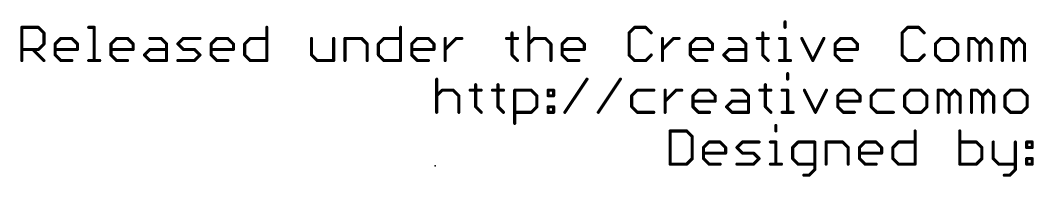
# Model space of a CAD drawing. Extents: x -98 to 13, y 0 to 18.
# Drawn here: x -97.79 to -48.15, y 0.73 to 8.4 of the extents above; entities that cross this region are included whole.
import ezdxf

# ---------------------------------------------------------------- set-up
doc = ezdxf.new("R2010")
doc.units = 0
doc.layers.add('23', color=53, linetype='CONTINUOUS')
doc.layers.add('27', color=253, linetype='CONTINUOUS')

msp = doc.modelspace()

# ---------------------------------------------------------------- linework, layer by layer
at = {"layer": '23'}
msp.add_point((-77.47, 1.27), dxfattribs=at)
at = {"layer": '27', "const_width": 0.1524}
for points in [[(-97.7138, 6.4262), (-97.7138, 8.0532)], [(-97.7138, 8.0532), (-96.9003, 8.0532)], [(-96.9003, 8.0532), (-96.6291, 7.782)], [(-94.4395, 8.0532), (-94.1683, 8.0532)], [(-94.1683, 8.0532), (-94.1683, 6.4262)], [(-85.7148, 8.0532), (-85.7148, 6.4262)], [(-79.1661, 8.0532), (-79.1661, 6.4262)], [(-72.8836, 8.0532), (-72.8836, 6.4262)], [(-67.701, 8.0532), (-67.9721, 7.782)], [(-67.1586, 8.0532), (-67.701, 8.0532)], [(-66.8875, 7.782), (-67.1586, 8.0532)], [(-60.3338, 8.3244), (-60.3338, 8.0532)], [(-54.3309, 8.0532), (-54.602, 7.782)], [(-53.7885, 8.0532), (-54.3309, 8.0532)], [(-53.5174, 7.782), (-53.7885, 8.0532)], [(-96.6291, 7.782), (-96.6291, 7.2397)], [(-96.0766, 7.2397), (-95.8055, 7.5109)], [(-95.8055, 7.5109), (-95.2632, 7.5109)], [(-95.2632, 7.5109), (-94.992, 7.2397)], [(-93.3481, 7.2397), (-93.0769, 7.5109)], [(-93.0769, 7.5109), (-92.5346, 7.5109)], [(-92.5346, 7.5109), (-92.2634, 7.2397)], [(-91.4397, 7.5109), (-90.8974, 7.5109)], [(-90.8974, 7.5109), (-90.6262, 7.2397)], [(-90.0737, 7.2397), (-89.8026, 7.5109)], [(-89.8026, 7.5109), (-88.9891, 7.5109)], [(-88.4366, 7.2397), (-88.1654, 7.5109)], [(-88.1654, 7.5109), (-87.6231, 7.5109)], [(-87.6231, 7.5109), (-87.3519, 7.2397)], [(-86.7994, 7.2397), (-86.5283, 7.5109)], [(-86.5283, 7.5109), (-85.7148, 7.5109)], [(-83.5251, 7.5109), (-83.5251, 6.6974)], [(-82.4405, 6.4262), (-82.4405, 7.5109)], [(-81.888, 6.4262), (-81.888, 7.5109)], [(-81.888, 7.5109), (-81.0745, 7.5109)], [(-81.0745, 7.5109), (-80.8033, 7.2397)], [(-80.2508, 7.2397), (-79.9796, 7.5109)], [(-79.9796, 7.5109), (-79.1661, 7.5109)], [(-78.6136, 7.2397), (-78.3425, 7.5109)], [(-78.3425, 7.5109), (-77.8002, 7.5109)], [(-77.8002, 7.5109), (-77.529, 7.2397)], [(-76.9765, 6.4262), (-76.9765, 7.5109)], [(-76.9765, 6.9685), (-76.4342, 7.5109)], [(-76.4342, 7.5109), (-76.163, 7.5109)], [(-73.975, 7.5109), (-73.4327, 7.5109)], [(-73.7039, 7.782), (-73.7039, 6.6974)], [(-72.8836, 7.2397), (-72.6124, 7.5109)], [(-72.6124, 7.5109), (-72.0701, 7.5109)], [(-72.0701, 7.5109), (-71.7989, 7.2397)], [(-71.2464, 7.2397), (-70.9753, 7.5109)], [(-70.9753, 7.5109), (-70.4329, 7.5109)], [(-70.4329, 7.5109), (-70.1618, 7.2397)], [(-67.9721, 7.782), (-67.9721, 6.6974)], [(-66.335, 6.4262), (-66.335, 7.5109)], [(-66.335, 6.9685), (-65.7926, 7.5109)], [(-65.7926, 7.5109), (-65.5215, 7.5109)], [(-64.9707, 7.2397), (-64.6995, 7.5109)], [(-64.6995, 7.5109), (-64.1572, 7.5109)], [(-64.1572, 7.5109), (-63.886, 7.2397)], [(-63.0624, 7.5109), (-62.52, 7.5109)], [(-62.52, 7.5109), (-62.2489, 7.2397)], [(-61.6964, 7.5109), (-61.154, 7.5109)], [(-61.4252, 7.782), (-61.4252, 6.6974)], [(-60.6049, 7.5109), (-60.3338, 7.5109)], [(-60.3338, 7.5109), (-60.3338, 6.4262)], [(-59.5135, 7.5109), (-58.9712, 6.4262)], [(-58.9712, 6.4262), (-58.4288, 7.5109)], [(-57.8763, 7.2397), (-57.6052, 7.5109)], [(-57.6052, 7.5109), (-57.0628, 7.5109)], [(-57.0628, 7.5109), (-56.7917, 7.2397)], [(-54.602, 7.782), (-54.602, 6.6974)], [(-52.6937, 7.5109), (-52.9649, 7.2397)], [(-52.1514, 7.5109), (-52.6937, 7.5109)], [(-51.8802, 7.2397), (-52.1514, 7.5109)], [(-51.3277, 6.4262), (-51.3277, 7.5109)], [(-51.3277, 7.5109), (-51.0565, 7.5109)], [(-51.0565, 7.5109), (-50.7854, 7.2397)], [(-50.7854, 7.2397), (-50.5142, 7.5109)], [(-50.5142, 7.5109), (-50.243, 7.2397)], [(-49.6906, 6.4262), (-49.6906, 7.5109)], [(-49.6906, 7.5109), (-49.4194, 7.5109)], [(-49.4194, 7.5109), (-49.1482, 7.2397)], [(-49.1482, 7.2397), (-48.8771, 7.5109)], [(-48.8771, 7.5109), (-48.6059, 7.2397)], [(-96.9003, 6.9685), (-97.7138, 6.9685)], [(-97.1715, 6.9685), (-96.6291, 6.4262)], [(-96.6291, 7.2397), (-96.9003, 6.9685)], [(-96.0766, 6.6974), (-96.0766, 7.2397)], [(-94.992, 6.9685), (-96.0766, 6.9685)], [(-94.992, 7.2397), (-94.992, 6.9685)], [(-93.3481, 6.6974), (-93.3481, 7.2397)], [(-92.2634, 6.9685), (-93.3481, 6.9685)], [(-92.2634, 7.2397), (-92.2634, 6.9685)], [(-91.7109, 6.6974), (-91.4397, 6.9685)], [(-91.4397, 6.9685), (-90.6262, 6.9685)], [(-90.6262, 7.2397), (-90.6262, 6.4262)], [(-89.8026, 6.9685), (-90.0737, 7.2397)], [(-89.2602, 6.9685), (-89.8026, 6.9685)], [(-88.9891, 6.6974), (-89.2602, 6.9685)], [(-88.4366, 6.6974), (-88.4366, 7.2397)], [(-87.3519, 6.9685), (-88.4366, 6.9685)], [(-87.3519, 7.2397), (-87.3519, 6.9685)], [(-86.7994, 6.6974), (-86.7994, 7.2397)], [(-80.8033, 7.2397), (-80.8033, 6.4262)], [(-80.2508, 6.6974), (-80.2508, 7.2397)], [(-78.6136, 6.6974), (-78.6136, 7.2397)], [(-77.529, 6.9685), (-78.6136, 6.9685)], [(-77.529, 7.2397), (-77.529, 6.9685)], [(-71.7989, 7.2397), (-71.7989, 6.4262)], [(-71.2464, 6.6974), (-71.2464, 7.2397)], [(-70.1618, 6.9685), (-71.2464, 6.9685)], [(-70.1618, 7.2397), (-70.1618, 6.9685)], [(-64.9707, 6.6974), (-64.9707, 7.2397)], [(-63.886, 6.9685), (-64.9707, 6.9685)], [(-63.886, 7.2397), (-63.886, 6.9685)], [(-63.3335, 6.6974), (-63.0624, 6.9685)], [(-63.0624, 6.9685), (-62.2489, 6.9685)], [(-62.2489, 7.2397), (-62.2489, 6.4262)], [(-57.8763, 6.6974), (-57.8763, 7.2397)], [(-56.7917, 6.9685), (-57.8763, 6.9685)], [(-56.7917, 7.2397), (-56.7917, 6.9685)], [(-52.9649, 7.2397), (-52.9649, 6.6974)], [(-51.8802, 6.6974), (-51.8802, 7.2397)], [(-50.7854, 7.2397), (-50.7854, 6.4262)], [(-50.243, 7.2397), (-50.243, 6.4262)], [(-49.1482, 7.2397), (-49.1482, 6.4262)], [(-48.6059, 7.2397), (-48.6059, 6.4262)], [(-95.8055, 6.4262), (-96.0766, 6.6974)], [(-95.2632, 6.4262), (-95.8055, 6.4262)], [(-94.4395, 6.4262), (-93.8972, 6.4262)], [(-93.0769, 6.4262), (-93.3481, 6.6974)], [(-92.5346, 6.4262), (-93.0769, 6.4262)], [(-91.4397, 6.4262), (-91.7109, 6.6974)], [(-90.6262, 6.4262), (-91.4397, 6.4262)], [(-90.0737, 6.4262), (-89.2602, 6.4262)], [(-89.2602, 6.4262), (-88.9891, 6.6974)], [(-88.1654, 6.4262), (-88.4366, 6.6974)], [(-87.6231, 6.4262), (-88.1654, 6.4262)], [(-86.5283, 6.4262), (-86.7994, 6.6974)], [(-85.7148, 6.4262), (-86.5283, 6.4262)], [(-83.5251, 6.6974), (-83.254, 6.4262)], [(-83.254, 6.4262), (-82.4405, 6.4262)], [(-79.9796, 6.4262), (-80.2508, 6.6974)], [(-79.1661, 6.4262), (-79.9796, 6.4262)], [(-78.3425, 6.4262), (-78.6136, 6.6974)], [(-77.8002, 6.4262), (-78.3425, 6.4262)], [(-73.7039, 6.6974), (-73.4327, 6.4262)], [(-70.9753, 6.4262), (-71.2464, 6.6974)], [(-70.4329, 6.4262), (-70.9753, 6.4262)], [(-67.9721, 6.6974), (-67.701, 6.4262)], [(-67.701, 6.4262), (-67.1586, 6.4262)], [(-67.1586, 6.4262), (-66.8875, 6.6974)], [(-64.6995, 6.4262), (-64.9707, 6.6974)], [(-64.1572, 6.4262), (-64.6995, 6.4262)], [(-63.0624, 6.4262), (-63.3335, 6.6974)], [(-62.2489, 6.4262), (-63.0624, 6.4262)], [(-61.4252, 6.6974), (-61.154, 6.4262)], [(-60.6049, 6.4262), (-60.0626, 6.4262)], [(-57.6052, 6.4262), (-57.8763, 6.6974)], [(-57.0628, 6.4262), (-57.6052, 6.4262)], [(-54.602, 6.6974), (-54.3309, 6.4262)], [(-54.3309, 6.4262), (-53.7885, 6.4262)], [(-53.7885, 6.4262), (-53.5174, 6.6974)], [(-52.9649, 6.6974), (-52.6937, 6.4262)], [(-52.6937, 6.4262), (-52.1514, 6.4262)], [(-52.1514, 6.4262), (-51.8802, 6.6974)], [(-77.3938, 5.5132), (-77.3938, 3.8862)], [(-71.118, 3.8862), (-70.0334, 5.5132)], [(-69.4809, 3.8862), (-68.3962, 5.5132)], [(-60.2054, 5.7844), (-60.2054, 5.5132)], [(-77.3938, 4.6997), (-77.1226, 4.9709)], [(-77.1226, 4.9709), (-76.5803, 4.9709)], [(-76.5803, 4.9709), (-76.3091, 4.6997)], [(-75.7566, 4.9709), (-75.2143, 4.9709)], [(-75.4855, 5.242), (-75.4855, 4.1574)], [(-74.6652, 4.9709), (-74.1229, 4.9709)], [(-74.394, 5.242), (-74.394, 4.1574)], [(-73.5738, 3.3439), (-73.5738, 4.9709)], [(-73.5738, 4.9709), (-72.7603, 4.9709)], [(-72.7603, 4.9709), (-72.4891, 4.6997)], [(-71.9366, 4.9709), (-71.6655, 4.9709)], [(-71.9366, 4.6997), (-71.9366, 4.9709)], [(-71.6655, 4.9709), (-71.6655, 4.6997)], [(-67.5726, 4.9709), (-67.8437, 4.6997)], [(-66.7591, 4.9709), (-67.5726, 4.9709)], [(-66.2066, 3.8862), (-66.2066, 4.9709)], [(-66.2066, 4.4285), (-65.6642, 4.9709)], [(-65.6642, 4.9709), (-65.3931, 4.9709)], [(-64.8423, 4.6997), (-64.5711, 4.9709)], [(-64.5711, 4.9709), (-64.0288, 4.9709)], [(-64.0288, 4.9709), (-63.7576, 4.6997)], [(-62.934, 4.9709), (-62.3916, 4.9709)], [(-62.3916, 4.9709), (-62.1205, 4.6997)], [(-61.568, 4.9709), (-61.0256, 4.9709)], [(-61.2968, 5.242), (-61.2968, 4.1574)], [(-60.4765, 4.9709), (-60.2054, 4.9709)], [(-60.2054, 4.9709), (-60.2054, 3.8862)], [(-59.3851, 4.9709), (-58.8428, 3.8862)], [(-58.8428, 3.8862), (-58.3004, 4.9709)], [(-57.7479, 4.6997), (-57.4768, 4.9709)], [(-57.4768, 4.9709), (-56.9344, 4.9709)], [(-56.9344, 4.9709), (-56.6633, 4.6997)], [(-55.8396, 4.9709), (-56.1108, 4.6997)], [(-55.0261, 4.9709), (-55.8396, 4.9709)], [(-54.2025, 4.9709), (-54.4736, 4.6997)], [(-53.6601, 4.9709), (-54.2025, 4.9709)], [(-53.389, 4.6997), (-53.6601, 4.9709)], [(-52.8365, 3.8862), (-52.8365, 4.9709)], [(-52.8365, 4.9709), (-52.5653, 4.9709)], [(-52.5653, 4.9709), (-52.2941, 4.6997)], [(-52.2941, 4.6997), (-52.023, 4.9709)], [(-52.023, 4.9709), (-51.7518, 4.6997)], [(-51.1993, 3.8862), (-51.1993, 4.9709)], [(-51.1993, 4.9709), (-50.9281, 4.9709)], [(-50.9281, 4.9709), (-50.657, 4.6997)], [(-50.657, 4.6997), (-50.3858, 4.9709)], [(-50.3858, 4.9709), (-50.1146, 4.6997)], [(-49.291, 4.9709), (-49.5621, 4.6997)], [(-48.7487, 4.9709), (-49.291, 4.9709)], [(-48.4775, 4.6997), (-48.7487, 4.9709)], [(-76.3091, 4.6997), (-76.3091, 3.8862)], [(-72.4891, 4.6997), (-72.4891, 4.1574)], [(-71.6655, 4.6997), (-71.9366, 4.6997)], [(-67.8437, 4.6997), (-67.8437, 4.1574)], [(-64.8423, 4.1574), (-64.8423, 4.6997)], [(-63.7576, 4.4285), (-64.8423, 4.4285)], [(-63.7576, 4.6997), (-63.7576, 4.4285)], [(-63.2051, 4.1574), (-62.934, 4.4285)], [(-62.934, 4.4285), (-62.1205, 4.4285)], [(-62.1205, 4.6997), (-62.1205, 3.8862)], [(-57.7479, 4.1574), (-57.7479, 4.6997)], [(-56.6633, 4.4285), (-57.7479, 4.4285)], [(-56.6633, 4.6997), (-56.6633, 4.4285)], [(-56.1108, 4.6997), (-56.1108, 4.1574)], [(-54.4736, 4.6997), (-54.4736, 4.1574)], [(-53.389, 4.1574), (-53.389, 4.6997)], [(-52.2941, 4.6997), (-52.2941, 3.8862)], [(-51.7518, 4.6997), (-51.7518, 3.8862)], [(-50.657, 4.6997), (-50.657, 3.8862)], [(-50.1146, 4.6997), (-50.1146, 3.8862)], [(-49.5621, 4.6997), (-49.5621, 4.1574)], [(-48.4775, 4.1574), (-48.4775, 4.6997)], [(-75.4855, 4.1574), (-75.2143, 3.8862)], [(-74.394, 4.1574), (-74.1229, 3.8862)], [(-72.4891, 4.1574), (-72.7603, 3.8862)], [(-71.9366, 4.1574), (-71.6655, 4.1574)], [(-71.9366, 3.8862), (-71.9366, 4.1574)], [(-71.6655, 4.1574), (-71.6655, 3.8862)], [(-67.8437, 4.1574), (-67.5726, 3.8862)], [(-64.5711, 3.8862), (-64.8423, 4.1574)], [(-62.934, 3.8862), (-63.2051, 4.1574)], [(-61.2968, 4.1574), (-61.0256, 3.8862)], [(-57.4768, 3.8862), (-57.7479, 4.1574)], [(-56.1108, 4.1574), (-55.8396, 3.8862)], [(-54.4736, 4.1574), (-54.2025, 3.8862)], [(-53.6601, 3.8862), (-53.389, 4.1574)], [(-49.5621, 4.1574), (-49.291, 3.8862)], [(-48.7487, 3.8862), (-48.4775, 4.1574)], [(-72.7603, 3.8862), (-73.5738, 3.8862)], [(-71.6655, 3.8862), (-71.9366, 3.8862)], [(-67.5726, 3.8862), (-66.7591, 3.8862)], [(-64.0288, 3.8862), (-64.5711, 3.8862)], [(-62.1205, 3.8862), (-62.934, 3.8862)], [(-60.4765, 3.8862), (-59.9342, 3.8862)], [(-56.9344, 3.8862), (-57.4768, 3.8862)], [(-55.8396, 3.8862), (-55.0261, 3.8862)], [(-54.2025, 3.8862), (-53.6601, 3.8862)], [(-49.291, 3.8862), (-48.7487, 3.8862)], [(-65.9638, 2.9732), (-65.9638, 1.3462)], [(-65.1503, 2.9732), (-65.9638, 2.9732)], [(-64.8791, 2.702), (-65.1503, 2.9732)], [(-60.7812, 3.2444), (-60.7812, 2.9732)], [(-53.9648, 2.9732), (-53.9648, 1.3462)], [(-51.7751, 2.9732), (-51.7751, 1.3462)], [(-64.8791, 1.6174), (-64.8791, 2.702)], [(-64.3266, 2.1597), (-64.0555, 2.4309)], [(-64.0555, 2.4309), (-63.5132, 2.4309)], [(-63.5132, 2.4309), (-63.242, 2.1597)], [(-62.6895, 2.1597), (-62.4183, 2.4309)], [(-62.4183, 2.4309), (-61.6048, 2.4309)], [(-61.0523, 2.4309), (-60.7812, 2.4309)], [(-60.7812, 2.4309), (-60.7812, 1.3462)], [(-59.6897, 2.4309), (-59.9609, 2.1597)], [(-58.8762, 2.4309), (-59.6897, 2.4309)], [(-58.8762, 1.075), (-58.8762, 2.4309)], [(-58.3237, 1.3462), (-58.3237, 2.4309)], [(-58.3237, 2.4309), (-57.5102, 2.4309)], [(-57.5102, 2.4309), (-57.2391, 2.1597)], [(-56.6866, 2.1597), (-56.4154, 2.4309)], [(-56.4154, 2.4309), (-55.8731, 2.4309)], [(-55.8731, 2.4309), (-55.6019, 2.1597)], [(-55.0494, 2.1597), (-54.7783, 2.4309)], [(-54.7783, 2.4309), (-53.9648, 2.4309)], [(-50.9616, 2.4309), (-51.7751, 2.4309)], [(-50.6905, 2.1597), (-50.9616, 2.4309)], [(-50.138, 2.4309), (-50.138, 1.6174)], [(-49.0533, 2.4309), (-49.0533, 1.075)], [(-48.5008, 2.4309), (-48.2296, 2.4309)], [(-48.5008, 2.1597), (-48.5008, 2.4309)], [(-48.2296, 2.4309), (-48.2296, 2.1597)], [(-64.3266, 1.6174), (-64.3266, 2.1597)], [(-63.242, 2.1597), (-63.242, 1.8885)], [(-62.4183, 1.8885), (-62.6895, 2.1597)], [(-59.9609, 2.1597), (-59.9609, 1.6174)], [(-57.2391, 2.1597), (-57.2391, 1.3462)], [(-56.6866, 1.6174), (-56.6866, 2.1597)], [(-55.6019, 2.1597), (-55.6019, 1.8885)], [(-55.0494, 1.6174), (-55.0494, 2.1597)], [(-50.6905, 1.6174), (-50.6905, 2.1597)], [(-48.2296, 2.1597), (-48.5008, 2.1597)], [(-65.1503, 1.3462), (-64.8791, 1.6174)], [(-63.242, 1.8885), (-64.3266, 1.8885)], [(-64.0555, 1.3462), (-64.3266, 1.6174)], [(-61.876, 1.8885), (-62.4183, 1.8885)], [(-61.6048, 1.6174), (-61.876, 1.8885)], [(-61.876, 1.3462), (-61.6048, 1.6174)], [(-59.9609, 1.6174), (-59.6897, 1.3462)], [(-55.6019, 1.8885), (-56.6866, 1.8885)], [(-56.4154, 1.3462), (-56.6866, 1.6174)], [(-54.7783, 1.3462), (-55.0494, 1.6174)], [(-50.9616, 1.3462), (-50.6905, 1.6174)], [(-50.138, 1.6174), (-49.8668, 1.3462)], [(-48.5008, 1.6174), (-48.2296, 1.6174)], [(-48.5008, 1.3462), (-48.5008, 1.6174)], [(-48.2296, 1.6174), (-48.2296, 1.3462)], [(-65.9638, 1.3462), (-65.1503, 1.3462)], [(-63.5132, 1.3462), (-64.0555, 1.3462)], [(-62.6895, 1.3462), (-61.876, 1.3462)], [(-61.0523, 1.3462), (-60.51, 1.3462)], [(-59.6897, 1.3462), (-58.8762, 1.3462)], [(-59.1474, 0.8039), (-58.8762, 1.075)], [(-55.8731, 1.3462), (-56.4154, 1.3462)], [(-53.9648, 1.3462), (-54.7783, 1.3462)], [(-51.7751, 1.3462), (-50.9616, 1.3462)], [(-49.8668, 1.3462), (-49.0533, 1.3462)], [(-49.0533, 1.075), (-49.3245, 0.8039)], [(-48.2296, 1.3462), (-48.5008, 1.3462)], [(-59.4186, 0.8039), (-59.1474, 0.8039)], [(-49.3245, 0.8039), (-49.5956, 0.8039)]]:
    msp.add_lwpolyline(points, dxfattribs=at)
at = {"layer": '27', "const_width": 0.0762}
for points in [[(-97.6757, 8.0532, 1), (-97.7519, 8.0532)], [(-97.7138, 8.0913, 1), (-97.7138, 8.0151)], [(-96.8734, 8.0801, 1), (-96.9272, 8.0262)], [(-96.9003, 8.0151, 1), (-96.9003, 8.0913)], [(-94.4395, 8.0913, 1), (-94.4395, 8.0151)], [(-94.1302, 8.0532, 1), (-94.2064, 8.0532)], [(-94.1683, 8.0151, 1), (-94.1683, 8.0913)], [(-85.6767, 8.0532, 1), (-85.7529, 8.0532)], [(-79.128, 8.0532, 1), (-79.2042, 8.0532)], [(-72.8455, 8.0532, 1), (-72.9217, 8.0532)], [(-67.701, 8.0913, 1), (-67.701, 8.0151)], [(-67.674, 8.0262, 1), (-67.7279, 8.0801)], [(-67.1317, 8.0801, 1), (-67.1856, 8.0262)], [(-67.1586, 8.0151, 1), (-67.1586, 8.0913)], [(-60.2957, 8.3244, 1), (-60.3719, 8.3244)], [(-60.3719, 8.0532, 1), (-60.2957, 8.0532)], [(-54.3309, 8.0913, 1), (-54.3309, 8.0151)], [(-54.3039, 8.0262, 1), (-54.3578, 8.0801)], [(-53.7616, 8.0801, 1), (-53.8155, 8.0262)], [(-53.7885, 8.0151, 1), (-53.7885, 8.0913)], [(-96.591, 7.782, 1), (-96.6672, 7.782)], [(-96.6561, 7.7551, 1), (-96.6022, 7.809)], [(-95.8055, 7.549, 1), (-95.8055, 7.4728)], [(-95.7785, 7.4839, 1), (-95.8324, 7.5378)], [(-95.2362, 7.5378, 1), (-95.2901, 7.4839)], [(-95.2632, 7.4728, 1), (-95.2632, 7.549)], [(-93.0769, 7.549, 1), (-93.0769, 7.4728)], [(-93.0499, 7.4839, 1), (-93.1038, 7.5378)], [(-92.5076, 7.5378, 1), (-92.5615, 7.4839)], [(-92.5346, 7.4728, 1), (-92.5346, 7.549)], [(-91.4397, 7.549, 1), (-91.4397, 7.4728)], [(-90.8705, 7.5378, 1), (-90.9243, 7.4839)], [(-90.8974, 7.4728, 1), (-90.8974, 7.549)], [(-89.8026, 7.549, 1), (-89.8026, 7.4728)], [(-89.7756, 7.4839, 1), (-89.8295, 7.5378)], [(-88.9891, 7.4728, 1), (-88.9891, 7.549)], [(-88.1654, 7.549, 1), (-88.1654, 7.4728)], [(-88.1385, 7.4839, 1), (-88.1924, 7.5378)], [(-87.5961, 7.5378, 1), (-87.65, 7.4839)], [(-87.6231, 7.4728, 1), (-87.6231, 7.549)], [(-86.5283, 7.549, 1), (-86.5283, 7.4728)], [(-86.5013, 7.4839, 1), (-86.5552, 7.5378)], [(-85.7148, 7.4728, 1), (-85.7148, 7.549)], [(-83.487, 7.5109, 1), (-83.5632, 7.5109)], [(-82.4024, 7.5109, 1), (-82.4786, 7.5109)], [(-81.8499, 7.5109, 1), (-81.9261, 7.5109)], [(-81.888, 7.549, 1), (-81.888, 7.4728)], [(-81.0475, 7.5378, 1), (-81.1014, 7.4839)], [(-81.0745, 7.4728, 1), (-81.0745, 7.549)], [(-79.9796, 7.549, 1), (-79.9796, 7.4728)], [(-79.9527, 7.4839, 1), (-80.0066, 7.5378)], [(-79.1661, 7.4728, 1), (-79.1661, 7.549)], [(-78.3425, 7.549, 1), (-78.3425, 7.4728)], [(-78.3155, 7.4839, 1), (-78.3694, 7.5378)], [(-77.7732, 7.5378, 1), (-77.8271, 7.4839)], [(-77.8002, 7.4728, 1), (-77.8002, 7.549)], [(-76.9384, 7.5109, 1), (-77.0146, 7.5109)], [(-76.4342, 7.549, 1), (-76.4342, 7.4728)], [(-76.4072, 7.4839, 1), (-76.4611, 7.5378)], [(-76.163, 7.4728, 1), (-76.163, 7.549)], [(-73.975, 7.549, 1), (-73.975, 7.4728)], [(-73.6658, 7.782, 1), (-73.742, 7.782)], [(-73.4327, 7.4728, 1), (-73.4327, 7.549)], [(-72.6124, 7.549, 1), (-72.6124, 7.4728)], [(-72.5855, 7.4839, 1), (-72.6394, 7.5378)], [(-72.0432, 7.5378, 1), (-72.097, 7.4839)], [(-72.0701, 7.4728, 1), (-72.0701, 7.549)], [(-70.9753, 7.549, 1), (-70.9753, 7.4728)], [(-70.9483, 7.4839, 1), (-71.0022, 7.5378)], [(-70.406, 7.5378, 1), (-70.4599, 7.4839)], [(-70.4329, 7.4728, 1), (-70.4329, 7.549)], [(-67.9991, 7.809, 1), (-67.9452, 7.7551)], [(-67.934, 7.782, 1), (-68.0102, 7.782)], [(-66.9144, 7.7551, 1), (-66.8605, 7.809)], [(-66.2969, 7.5109, 1), (-66.3731, 7.5109)], [(-65.7926, 7.549, 1), (-65.7926, 7.4728)], [(-65.7657, 7.4839, 1), (-65.8196, 7.5378)], [(-65.5215, 7.4728, 1), (-65.5215, 7.549)], [(-64.6995, 7.549, 1), (-64.6995, 7.4728)], [(-64.6726, 7.4839, 1), (-64.7265, 7.5378)], [(-64.1302, 7.5378, 1), (-64.1841, 7.4839)], [(-64.1572, 7.4728, 1), (-64.1572, 7.549)], [(-63.0624, 7.549, 1), (-63.0624, 7.4728)], [(-62.4931, 7.5378, 1), (-62.547, 7.4839)], [(-62.52, 7.4728, 1), (-62.52, 7.549)], [(-61.6964, 7.549, 1), (-61.6964, 7.4728)], [(-61.3871, 7.782, 1), (-61.4633, 7.782)], [(-61.154, 7.4728, 1), (-61.154, 7.549)], [(-60.6049, 7.549, 1), (-60.6049, 7.4728)], [(-60.2957, 7.5109, 1), (-60.3719, 7.5109)], [(-60.3338, 7.4728, 1), (-60.3338, 7.549)], [(-59.4794, 7.5279, 1), (-59.5476, 7.4938)], [(-58.3948, 7.4938, 1), (-58.4629, 7.5279)], [(-57.6052, 7.549, 1), (-57.6052, 7.4728)], [(-57.5782, 7.4839, 1), (-57.6321, 7.5378)], [(-57.0359, 7.5378, 1), (-57.0898, 7.4839)], [(-57.0628, 7.4728, 1), (-57.0628, 7.549)], [(-54.629, 7.809, 1), (-54.5751, 7.7551)], [(-54.5639, 7.782, 1), (-54.6401, 7.782)], [(-53.5443, 7.7551, 1), (-53.4904, 7.809)], [(-52.6937, 7.549, 1), (-52.6937, 7.4728)], [(-52.6668, 7.4839, 1), (-52.7206, 7.5378)], [(-52.1244, 7.5378, 1), (-52.1783, 7.4839)], [(-52.1514, 7.4728, 1), (-52.1514, 7.549)], [(-51.2896, 7.5109, 1), (-51.3658, 7.5109)], [(-51.3277, 7.549, 1), (-51.3277, 7.4728)], [(-51.0296, 7.5378, 1), (-51.0835, 7.4839)], [(-51.0565, 7.4728, 1), (-51.0565, 7.549)], [(-50.4873, 7.5378, 1), (-50.5412, 7.4839)], [(-50.4873, 7.4839, 1), (-50.5412, 7.5378)], [(-49.6525, 7.5109, 1), (-49.7287, 7.5109)], [(-49.6906, 7.549, 1), (-49.6906, 7.4728)], [(-49.3924, 7.5378, 1), (-49.4463, 7.4839)], [(-49.4194, 7.4728, 1), (-49.4194, 7.549)], [(-48.8501, 7.5378, 1), (-48.904, 7.4839)], [(-48.8501, 7.4839, 1), (-48.904, 7.5378)], [(-97.7138, 7.0066, 1), (-97.7138, 6.9304)], [(-97.1445, 6.9955, 1), (-97.1984, 6.9416)], [(-96.9272, 6.9955, 1), (-96.8734, 6.9416)], [(-96.9003, 6.9304, 1), (-96.9003, 7.0066)], [(-96.6672, 7.2397, 1), (-96.591, 7.2397)], [(-96.6022, 7.2128, 1), (-96.6561, 7.2666)], [(-96.0385, 7.2397, 1), (-96.1147, 7.2397)], [(-96.1036, 7.2666, 1), (-96.0497, 7.2128)], [(-96.0766, 7.0066, 1), (-96.0766, 6.9304)], [(-94.9539, 7.2397, 1), (-95.0301, 7.2397)], [(-95.0301, 6.9685, 1), (-94.9539, 6.9685)], [(-95.0189, 7.2128, 1), (-94.965, 7.2666)], [(-94.992, 6.9304, 1), (-94.992, 7.0066)], [(-93.31, 7.2397, 1), (-93.3862, 7.2397)], [(-93.3481, 7.0066, 1), (-93.3481, 6.9304)], [(-93.375, 7.2666, 1), (-93.3211, 7.2128)], [(-92.2253, 7.2397, 1), (-92.3015, 7.2397)], [(-92.3015, 6.9685, 1), (-92.2253, 6.9685)], [(-92.2903, 7.2128, 1), (-92.2364, 7.2666)], [(-92.2634, 6.9304, 1), (-92.2634, 7.0066)], [(-91.4397, 7.0066, 1), (-91.4397, 6.9304)], [(-91.4128, 6.9416, 1), (-91.4667, 6.9955)], [(-90.5881, 7.2397, 1), (-90.6643, 7.2397)], [(-90.6532, 7.2128, 1), (-90.5993, 7.2666)], [(-90.6262, 6.9304, 1), (-90.6262, 7.0066)], [(-90.0468, 7.2666, 1), (-90.1007, 7.2128)], [(-90.1007, 7.2666, 1), (-90.0468, 7.2128)], [(-89.8026, 7.0066, 1), (-89.8026, 6.9304)], [(-89.8295, 6.9416, 1), (-89.7756, 6.9955)], [(-89.2333, 6.9955, 1), (-89.2872, 6.9416)], [(-89.2602, 6.9304, 1), (-89.2602, 7.0066)], [(-88.3985, 7.2397, 1), (-88.4747, 7.2397)], [(-88.4366, 7.0066, 1), (-88.4366, 6.9304)], [(-88.4635, 7.2666, 1), (-88.4096, 7.2128)], [(-87.3138, 7.2397, 1), (-87.39, 7.2397)], [(-87.39, 6.9685, 1), (-87.3138, 6.9685)], [(-87.3789, 7.2128, 1), (-87.325, 7.2666)], [(-87.3519, 6.9304, 1), (-87.3519, 7.0066)], [(-86.7613, 7.2397, 1), (-86.8375, 7.2397)], [(-86.8264, 7.2666, 1), (-86.7725, 7.2128)], [(-80.7652, 7.2397, 1), (-80.8414, 7.2397)], [(-80.8302, 7.2128, 1), (-80.7764, 7.2666)], [(-80.2127, 7.2397, 1), (-80.2889, 7.2397)], [(-80.2777, 7.2666, 1), (-80.2239, 7.2128)], [(-78.5755, 7.2397, 1), (-78.6517, 7.2397)], [(-78.6406, 7.2666, 1), (-78.5867, 7.2128)], [(-78.6136, 7.0066, 1), (-78.6136, 6.9304)], [(-77.4909, 7.2397, 1), (-77.5671, 7.2397)], [(-77.5671, 6.9685, 1), (-77.4909, 6.9685)], [(-77.5559, 7.2128, 1), (-77.502, 7.2666)], [(-77.529, 6.9304, 1), (-77.529, 7.0066)], [(-77.0034, 6.9955, 1), (-76.9495, 6.9416)], [(-72.9105, 7.2666, 1), (-72.8567, 7.2128)], [(-71.7608, 7.2397, 1), (-71.837, 7.2397)], [(-71.8259, 7.2128, 1), (-71.772, 7.2666)], [(-71.2083, 7.2397, 1), (-71.2845, 7.2397)], [(-71.2734, 7.2666, 1), (-71.2195, 7.2128)], [(-71.2464, 7.0066, 1), (-71.2464, 6.9304)], [(-70.1237, 7.2397, 1), (-70.1999, 7.2397)], [(-70.1999, 6.9685, 1), (-70.1237, 6.9685)], [(-70.1887, 7.2128, 1), (-70.1348, 7.2666)], [(-70.1618, 6.9304, 1), (-70.1618, 7.0066)], [(-66.3619, 6.9955, 1), (-66.308, 6.9416)], [(-64.9326, 7.2397, 1), (-65.0088, 7.2397)], [(-64.9707, 7.0066, 1), (-64.9707, 6.9304)], [(-64.9976, 7.2666, 1), (-64.9437, 7.2128)], [(-63.8479, 7.2397, 1), (-63.9241, 7.2397)], [(-63.9241, 6.9685, 1), (-63.8479, 6.9685)], [(-63.913, 7.2128, 1), (-63.8591, 7.2666)], [(-63.886, 6.9304, 1), (-63.886, 7.0066)], [(-63.0624, 7.0066, 1), (-63.0624, 6.9304)], [(-63.0354, 6.9416, 1), (-63.0893, 6.9955)], [(-62.2108, 7.2397, 1), (-62.287, 7.2397)], [(-62.2758, 7.2128, 1), (-62.2219, 7.2666)], [(-62.2489, 6.9304, 1), (-62.2489, 7.0066)], [(-57.8382, 7.2397, 1), (-57.9144, 7.2397)], [(-57.9033, 7.2666, 1), (-57.8494, 7.2128)], [(-57.8763, 7.0066, 1), (-57.8763, 6.9304)], [(-56.7536, 7.2397, 1), (-56.8298, 7.2397)], [(-56.8298, 6.9685, 1), (-56.7536, 6.9685)], [(-56.8186, 7.2128, 1), (-56.7647, 7.2666)], [(-56.7917, 6.9304, 1), (-56.7917, 7.0066)], [(-52.9268, 7.2397, 1), (-53.003, 7.2397)], [(-52.9918, 7.2666, 1), (-52.9379, 7.2128)], [(-51.8421, 7.2397, 1), (-51.9183, 7.2397)], [(-51.9071, 7.2128, 1), (-51.8533, 7.2666)], [(-50.7473, 7.2397, 1), (-50.8235, 7.2397)], [(-50.8123, 7.2666, 1), (-50.7584, 7.2128)], [(-50.8123, 7.2128, 1), (-50.7584, 7.2666)], [(-50.2049, 7.2397, 1), (-50.2811, 7.2397)], [(-50.27, 7.2128, 1), (-50.2161, 7.2666)], [(-49.1101, 7.2397, 1), (-49.1863, 7.2397)], [(-49.1752, 7.2666, 1), (-49.1213, 7.2128)], [(-49.1752, 7.2128, 1), (-49.1213, 7.2666)], [(-48.5678, 7.2397, 1), (-48.644, 7.2397)], [(-48.6328, 7.2128, 1), (-48.5789, 7.2666)], [(-97.7519, 6.4262, 1), (-97.6757, 6.4262)], [(-96.6561, 6.3993, 1), (-96.6022, 6.4531)], [(-96.0497, 6.7243, 1), (-96.1036, 6.6704)], [(-96.1147, 6.6974, 1), (-96.0385, 6.6974)], [(-95.8055, 6.4643, 1), (-95.8055, 6.3881)], [(-95.8324, 6.3993, 1), (-95.7785, 6.4531)], [(-95.2632, 6.3881, 1), (-95.2632, 6.4643)], [(-94.4395, 6.4643, 1), (-94.4395, 6.3881)], [(-94.2064, 6.4262, 1), (-94.1302, 6.4262)], [(-93.8972, 6.3881, 1), (-93.8972, 6.4643)], [(-93.3211, 6.7243, 1), (-93.375, 6.6704)], [(-93.3862, 6.6974, 1), (-93.31, 6.6974)], [(-93.0769, 6.4643, 1), (-93.0769, 6.3881)], [(-93.1038, 6.3993, 1), (-93.0499, 6.4531)], [(-92.5346, 6.3881, 1), (-92.5346, 6.4643)], [(-91.684, 6.7243, 1), (-91.7378, 6.6704)], [(-91.7378, 6.7243, 1), (-91.684, 6.6704)], [(-91.4397, 6.4643, 1), (-91.4397, 6.3881)], [(-91.4667, 6.3993, 1), (-91.4128, 6.4531)], [(-90.6643, 6.4262, 1), (-90.5881, 6.4262)], [(-90.6262, 6.3881, 1), (-90.6262, 6.4643)], [(-90.0737, 6.4643, 1), (-90.0737, 6.3881)], [(-89.2872, 6.4531, 1), (-89.2333, 6.3993)], [(-89.2602, 6.3881, 1), (-89.2602, 6.4643)], [(-88.9621, 6.6704, 1), (-89.016, 6.7243)], [(-89.016, 6.6704, 1), (-88.9621, 6.7243)], [(-88.4096, 6.7243, 1), (-88.4635, 6.6704)], [(-88.4747, 6.6974, 1), (-88.3985, 6.6974)], [(-88.1654, 6.4643, 1), (-88.1654, 6.3881)], [(-88.1924, 6.3993, 1), (-88.1385, 6.4531)], [(-87.6231, 6.3881, 1), (-87.6231, 6.4643)], [(-86.7725, 6.7243, 1), (-86.8264, 6.6704)], [(-86.8375, 6.6974, 1), (-86.7613, 6.6974)], [(-86.5283, 6.4643, 1), (-86.5283, 6.3881)], [(-86.5552, 6.3993, 1), (-86.5013, 6.4531)], [(-85.7529, 6.4262, 1), (-85.6767, 6.4262)], [(-85.7148, 6.3881, 1), (-85.7148, 6.4643)], [(-83.4982, 6.7243, 1), (-83.5521, 6.6704)], [(-83.5632, 6.6974, 1), (-83.487, 6.6974)], [(-83.254, 6.4643, 1), (-83.254, 6.3881)], [(-83.2809, 6.3993, 1), (-83.227, 6.4531)], [(-82.4786, 6.4262, 1), (-82.4024, 6.4262)], [(-82.4405, 6.3881, 1), (-82.4405, 6.4643)], [(-81.9261, 6.4262, 1), (-81.8499, 6.4262)], [(-80.8414, 6.4262, 1), (-80.7652, 6.4262)], [(-80.2239, 6.7243, 1), (-80.2777, 6.6704)], [(-80.2889, 6.6974, 1), (-80.2127, 6.6974)], [(-79.9796, 6.4643, 1), (-79.9796, 6.3881)], [(-80.0066, 6.3993, 1), (-79.9527, 6.4531)], [(-79.2042, 6.4262, 1), (-79.128, 6.4262)], [(-79.1661, 6.3881, 1), (-79.1661, 6.4643)], [(-78.5867, 6.7243, 1), (-78.6406, 6.6704)], [(-78.6517, 6.6974, 1), (-78.5755, 6.6974)], [(-78.3425, 6.4643, 1), (-78.3425, 6.3881)], [(-78.3694, 6.3993, 1), (-78.3155, 6.4531)], [(-77.8002, 6.3881, 1), (-77.8002, 6.4643)], [(-77.0146, 6.4262, 1), (-76.9384, 6.4262)], [(-73.6769, 6.7243, 1), (-73.7308, 6.6704)], [(-73.742, 6.6974, 1), (-73.6658, 6.6974)], [(-73.4596, 6.3993, 1), (-73.4058, 6.4531)], [(-72.9217, 6.4262, 1), (-72.8455, 6.4262)], [(-71.837, 6.4262, 1), (-71.7608, 6.4262)], [(-71.2195, 6.7243, 1), (-71.2734, 6.6704)], [(-71.2845, 6.6974, 1), (-71.2083, 6.6974)], [(-70.9753, 6.4643, 1), (-70.9753, 6.3881)], [(-71.0022, 6.3993, 1), (-70.9483, 6.4531)], [(-70.4329, 6.3881, 1), (-70.4329, 6.4643)], [(-67.9452, 6.7243, 1), (-67.9991, 6.6704)], [(-68.0102, 6.6974, 1), (-67.934, 6.6974)], [(-67.701, 6.4643, 1), (-67.701, 6.3881)], [(-67.7279, 6.3993, 1), (-67.674, 6.4531)], [(-67.1856, 6.4531, 1), (-67.1317, 6.3993)], [(-67.1586, 6.3881, 1), (-67.1586, 6.4643)], [(-66.8605, 6.6704, 1), (-66.9144, 6.7243)], [(-66.3731, 6.4262, 1), (-66.2969, 6.4262)], [(-64.9437, 6.7243, 1), (-64.9976, 6.6704)], [(-65.0088, 6.6974, 1), (-64.9326, 6.6974)], [(-64.6995, 6.4643, 1), (-64.6995, 6.3881)], [(-64.7265, 6.3993, 1), (-64.6726, 6.4531)], [(-64.1572, 6.3881, 1), (-64.1572, 6.4643)], [(-63.3066, 6.7243, 1), (-63.3605, 6.6704)], [(-63.3605, 6.7243, 1), (-63.3066, 6.6704)], [(-63.0624, 6.4643, 1), (-63.0624, 6.3881)], [(-63.0893, 6.3993, 1), (-63.0354, 6.4531)], [(-62.287, 6.4262, 1), (-62.2108, 6.4262)], [(-62.2489, 6.3881, 1), (-62.2489, 6.4643)], [(-61.3983, 6.7243, 1), (-61.4521, 6.6704)], [(-61.4633, 6.6974, 1), (-61.3871, 6.6974)], [(-61.181, 6.3993, 1), (-61.1271, 6.4531)], [(-60.6049, 6.4643, 1), (-60.6049, 6.3881)], [(-60.3719, 6.4262, 1), (-60.2957, 6.4262)], [(-60.0626, 6.3881, 1), (-60.0626, 6.4643)], [(-59.0052, 6.4432, 1), (-58.9371, 6.4092)], [(-59.0052, 6.4092, 1), (-58.9371, 6.4432)], [(-57.8494, 6.7243, 1), (-57.9033, 6.6704)], [(-57.9144, 6.6974, 1), (-57.8382, 6.6974)], [(-57.6052, 6.4643, 1), (-57.6052, 6.3881)], [(-57.6321, 6.3993, 1), (-57.5782, 6.4531)], [(-57.0628, 6.3881, 1), (-57.0628, 6.4643)], [(-54.5751, 6.7243, 1), (-54.629, 6.6704)], [(-54.6401, 6.6974, 1), (-54.5639, 6.6974)], [(-54.3309, 6.4643, 1), (-54.3309, 6.3881)], [(-54.3578, 6.3993, 1), (-54.3039, 6.4531)], [(-53.8155, 6.4531, 1), (-53.7616, 6.3993)], [(-53.7885, 6.3881, 1), (-53.7885, 6.4643)], [(-53.4904, 6.6704, 1), (-53.5443, 6.7243)], [(-52.9379, 6.7243, 1), (-52.9918, 6.6704)], [(-53.003, 6.6974, 1), (-52.9268, 6.6974)], [(-52.6937, 6.4643, 1), (-52.6937, 6.3881)], [(-52.7206, 6.3993, 1), (-52.6668, 6.4531)], [(-52.1783, 6.4531, 1), (-52.1244, 6.3993)], [(-52.1514, 6.3881, 1), (-52.1514, 6.4643)], [(-51.9183, 6.6974, 1), (-51.8421, 6.6974)], [(-51.8533, 6.6704, 1), (-51.9071, 6.7243)], [(-51.3658, 6.4262, 1), (-51.2896, 6.4262)], [(-50.8235, 6.4262, 1), (-50.7473, 6.4262)], [(-50.2811, 6.4262, 1), (-50.2049, 6.4262)], [(-49.7287, 6.4262, 1), (-49.6525, 6.4262)], [(-49.1863, 6.4262, 1), (-49.1101, 6.4262)], [(-48.644, 6.4262, 1), (-48.5678, 6.4262)], [(-77.3557, 5.5132, 1), (-77.4319, 5.5132)], [(-70.0017, 5.4921, 1), (-70.0651, 5.5343)], [(-68.3645, 5.4921, 1), (-68.4279, 5.5343)], [(-60.1673, 5.7844, 1), (-60.2435, 5.7844)], [(-60.2435, 5.5132, 1), (-60.1673, 5.5132)], [(-77.1226, 5.009, 1), (-77.1226, 4.9328)], [(-77.0957, 4.9439, 1), (-77.1496, 4.9978)], [(-76.5534, 4.9978, 1), (-76.6072, 4.9439)], [(-76.5803, 4.9328, 1), (-76.5803, 5.009)], [(-75.7566, 5.009, 1), (-75.7566, 4.9328)], [(-75.4474, 5.242, 1), (-75.5236, 5.242)], [(-75.2143, 4.9328, 1), (-75.2143, 5.009)], [(-74.6652, 5.009, 1), (-74.6652, 4.9328)], [(-74.3559, 5.242, 1), (-74.4321, 5.242)], [(-74.1229, 4.9328, 1), (-74.1229, 5.009)], [(-73.5357, 4.9709, 1), (-73.6119, 4.9709)], [(-73.5738, 5.009, 1), (-73.5738, 4.9328)], [(-72.7333, 4.9978, 1), (-72.7872, 4.9439)], [(-72.7603, 4.9328, 1), (-72.7603, 5.009)], [(-71.9366, 5.009, 1), (-71.9366, 4.9328)], [(-71.8985, 4.9709, 1), (-71.9747, 4.9709)], [(-71.6274, 4.9709, 1), (-71.7036, 4.9709)], [(-71.6655, 4.9328, 1), (-71.6655, 5.009)], [(-67.5726, 5.009, 1), (-67.5726, 4.9328)], [(-67.5456, 4.9439, 1), (-67.5995, 4.9978)], [(-66.7591, 4.9328, 1), (-66.7591, 5.009)], [(-66.1685, 4.9709, 1), (-66.2447, 4.9709)], [(-65.6642, 5.009, 1), (-65.6642, 4.9328)], [(-65.6373, 4.9439, 1), (-65.6912, 4.9978)], [(-65.3931, 4.9328, 1), (-65.3931, 5.009)], [(-64.5711, 5.009, 1), (-64.5711, 4.9328)], [(-64.5442, 4.9439, 1), (-64.598, 4.9978)], [(-64.0018, 4.9978, 1), (-64.0557, 4.9439)], [(-64.0288, 4.9328, 1), (-64.0288, 5.009)], [(-62.934, 5.009, 1), (-62.934, 4.9328)], [(-62.3647, 4.9978, 1), (-62.4186, 4.9439)], [(-62.3916, 4.9328, 1), (-62.3916, 5.009)], [(-61.568, 5.009, 1), (-61.568, 4.9328)], [(-61.2587, 5.242, 1), (-61.3349, 5.242)], [(-61.0256, 4.9328, 1), (-61.0256, 5.009)], [(-60.4765, 5.009, 1), (-60.4765, 4.9328)], [(-60.1673, 4.9709, 1), (-60.2435, 4.9709)], [(-60.2054, 4.9328, 1), (-60.2054, 5.009)], [(-59.351, 4.9879, 1), (-59.4192, 4.9538)], [(-58.2663, 4.9538, 1), (-58.3345, 4.9879)], [(-57.4768, 5.009, 1), (-57.4768, 4.9328)], [(-57.4498, 4.9439, 1), (-57.5037, 4.9978)], [(-56.9075, 4.9978, 1), (-56.9614, 4.9439)], [(-56.9344, 4.9328, 1), (-56.9344, 5.009)], [(-55.8396, 5.009, 1), (-55.8396, 4.9328)], [(-55.8127, 4.9439, 1), (-55.8665, 4.9978)], [(-55.0261, 4.9328, 1), (-55.0261, 5.009)], [(-54.2025, 5.009, 1), (-54.2025, 4.9328)], [(-54.1755, 4.9439, 1), (-54.2294, 4.9978)], [(-53.6332, 4.9978, 1), (-53.6871, 4.9439)], [(-53.6601, 4.9328, 1), (-53.6601, 5.009)], [(-52.7984, 4.9709, 1), (-52.8746, 4.9709)], [(-52.8365, 5.009, 1), (-52.8365, 4.9328)], [(-52.5384, 4.9978, 1), (-52.5922, 4.9439)], [(-52.5653, 4.9328, 1), (-52.5653, 5.009)], [(-51.996, 4.9978, 1), (-52.0499, 4.9439)], [(-51.996, 4.9439, 1), (-52.0499, 4.9978)], [(-51.1612, 4.9709, 1), (-51.2374, 4.9709)], [(-51.1993, 5.009, 1), (-51.1993, 4.9328)], [(-50.9012, 4.9978, 1), (-50.9551, 4.9439)], [(-50.9281, 4.9328, 1), (-50.9281, 5.009)], [(-50.3589, 4.9978, 1), (-50.4127, 4.9439)], [(-50.3589, 4.9439, 1), (-50.4127, 4.9978)], [(-49.291, 5.009, 1), (-49.291, 4.9328)], [(-49.264, 4.9439, 1), (-49.3179, 4.9978)], [(-48.7217, 4.9978, 1), (-48.7756, 4.9439)], [(-48.7487, 4.9328, 1), (-48.7487, 5.009)], [(-77.4207, 4.7266, 1), (-77.3669, 4.6728)], [(-76.271, 4.6997, 1), (-76.3472, 4.6997)], [(-76.3361, 4.6728, 1), (-76.2822, 4.7266)], [(-72.451, 4.6997, 1), (-72.5272, 4.6997)], [(-72.5161, 4.6728, 1), (-72.4622, 4.7266)], [(-71.9366, 4.7378, 1), (-71.9366, 4.6616)], [(-71.9747, 4.6997, 1), (-71.8985, 4.6997)], [(-71.7036, 4.6997, 1), (-71.6274, 4.6997)], [(-71.6655, 4.6616, 1), (-71.6655, 4.7378)], [(-67.8056, 4.6997, 1), (-67.8818, 4.6997)], [(-67.8707, 4.7266, 1), (-67.8168, 4.6728)], [(-66.2335, 4.4555, 1), (-66.1796, 4.4016)], [(-64.8042, 4.6997, 1), (-64.8804, 4.6997)], [(-64.8423, 4.4666, 1), (-64.8423, 4.3904)], [(-64.8692, 4.7266, 1), (-64.8153, 4.6728)], [(-63.7195, 4.6997, 1), (-63.7957, 4.6997)], [(-63.7846, 4.6728, 1), (-63.7307, 4.7266)], [(-63.7576, 4.3904, 1), (-63.7576, 4.4666)], [(-62.934, 4.4666, 1), (-62.934, 4.3904)], [(-62.907, 4.4016, 1), (-62.9609, 4.4555)], [(-62.0824, 4.6997, 1), (-62.1586, 4.6997)], [(-62.1474, 4.6728, 1), (-62.0935, 4.7266)], [(-62.1205, 4.3904, 1), (-62.1205, 4.4666)], [(-57.7098, 4.6997, 1), (-57.786, 4.6997)], [(-57.7749, 4.7266, 1), (-57.721, 4.6728)], [(-57.7479, 4.4666, 1), (-57.7479, 4.3904)], [(-56.6252, 4.6997, 1), (-56.7014, 4.6997)], [(-56.6902, 4.6728, 1), (-56.6363, 4.7266)], [(-56.6633, 4.3904, 1), (-56.6633, 4.4666)], [(-56.0727, 4.6997, 1), (-56.1489, 4.6997)], [(-56.1377, 4.7266, 1), (-56.0838, 4.6728)], [(-54.4355, 4.6997, 1), (-54.5117, 4.6997)], [(-54.5006, 4.7266, 1), (-54.4467, 4.6728)], [(-53.3509, 4.6997, 1), (-53.4271, 4.6997)], [(-53.4159, 4.6728, 1), (-53.362, 4.7266)], [(-52.256, 4.6997, 1), (-52.3322, 4.6997)], [(-52.3211, 4.7266, 1), (-52.2672, 4.6728)], [(-52.3211, 4.6728, 1), (-52.2672, 4.7266)], [(-51.7137, 4.6997, 1), (-51.7899, 4.6997)], [(-51.7787, 4.6728, 1), (-51.7249, 4.7266)], [(-50.6189, 4.6997, 1), (-50.6951, 4.6997)], [(-50.6839, 4.7266, 1), (-50.63, 4.6728)], [(-50.6839, 4.6728, 1), (-50.63, 4.7266)], [(-50.0765, 4.6997, 1), (-50.1527, 4.6997)], [(-50.1416, 4.6728, 1), (-50.0877, 4.7266)], [(-49.524, 4.6997, 1), (-49.6002, 4.6997)], [(-49.5891, 4.7266, 1), (-49.5352, 4.6728)], [(-48.4394, 4.6997, 1), (-48.5156, 4.6997)], [(-48.5044, 4.6728, 1), (-48.4505, 4.7266)], [(-75.4585, 4.1843, 1), (-75.5124, 4.1304)], [(-75.5236, 4.1574, 1), (-75.4474, 4.1574)], [(-74.3671, 4.1843, 1), (-74.421, 4.1304)], [(-74.4321, 4.1574, 1), (-74.3559, 4.1574)], [(-72.5272, 4.1574, 1), (-72.451, 4.1574)], [(-72.4622, 4.1304, 1), (-72.516, 4.1843)], [(-71.9366, 4.1955, 1), (-71.9366, 4.1193)], [(-71.8985, 4.1574, 1), (-71.9747, 4.1574)], [(-71.6274, 4.1574, 1), (-71.7036, 4.1574)], [(-71.6655, 4.1193, 1), (-71.6655, 4.1955)], [(-67.8168, 4.1843, 1), (-67.8707, 4.1304)], [(-67.8818, 4.1574, 1), (-67.8056, 4.1574)], [(-64.8153, 4.1843, 1), (-64.8692, 4.1304)], [(-64.8804, 4.1574, 1), (-64.8042, 4.1574)], [(-63.7957, 4.4285, 1), (-63.7195, 4.4285)], [(-63.1782, 4.1843, 1), (-63.2321, 4.1304)], [(-63.2321, 4.1843, 1), (-63.1782, 4.1304)], [(-61.2699, 4.1843, 1), (-61.3237, 4.1304)], [(-61.3349, 4.1574, 1), (-61.2587, 4.1574)], [(-57.721, 4.1843, 1), (-57.7749, 4.1304)], [(-57.786, 4.1574, 1), (-57.7098, 4.1574)], [(-56.7014, 4.4285, 1), (-56.6252, 4.4285)], [(-56.0838, 4.1843, 1), (-56.1377, 4.1304)], [(-56.1489, 4.1574, 1), (-56.0727, 4.1574)], [(-54.4467, 4.1843, 1), (-54.5006, 4.1304)], [(-54.5117, 4.1574, 1), (-54.4355, 4.1574)], [(-53.4271, 4.1574, 1), (-53.3509, 4.1574)], [(-53.362, 4.1304, 1), (-53.4159, 4.1843)], [(-49.5352, 4.1843, 1), (-49.5891, 4.1304)], [(-49.6002, 4.1574, 1), (-49.524, 4.1574)], [(-48.5156, 4.1574, 1), (-48.4394, 4.1574)], [(-48.4505, 4.1304, 1), (-48.5044, 4.1843)], [(-77.4319, 3.8862, 1), (-77.3557, 3.8862)], [(-76.3472, 3.8862, 1), (-76.271, 3.8862)], [(-75.2413, 3.8593, 1), (-75.1874, 3.9131)], [(-74.1498, 3.8593, 1), (-74.0959, 3.9131)], [(-73.5738, 3.9243, 1), (-73.5738, 3.8481)], [(-72.7872, 3.9131, 1), (-72.7333, 3.8593)], [(-72.7603, 3.8481, 1), (-72.7603, 3.9243)], [(-71.9366, 3.9243, 1), (-71.9366, 3.8481)], [(-71.9747, 3.8862, 1), (-71.8985, 3.8862)], [(-71.7036, 3.8862, 1), (-71.6274, 3.8862)], [(-71.6655, 3.8481, 1), (-71.6655, 3.9243)], [(-71.1497, 3.9073, 1), (-71.0863, 3.8651)], [(-69.5126, 3.9073, 1), (-69.4492, 3.8651)], [(-67.5726, 3.9243, 1), (-67.5726, 3.8481)], [(-67.5995, 3.8593, 1), (-67.5456, 3.9131)], [(-66.7591, 3.8481, 1), (-66.7591, 3.9243)], [(-66.2447, 3.8862, 1), (-66.1685, 3.8862)], [(-64.5711, 3.9243, 1), (-64.5711, 3.8481)], [(-64.598, 3.8593, 1), (-64.5442, 3.9131)], [(-64.0288, 3.8481, 1), (-64.0288, 3.9243)], [(-62.934, 3.9243, 1), (-62.934, 3.8481)], [(-62.9609, 3.8593, 1), (-62.907, 3.9131)], [(-62.1586, 3.8862, 1), (-62.0824, 3.8862)], [(-62.1205, 3.8481, 1), (-62.1205, 3.9243)], [(-61.0526, 3.8593, 1), (-60.9987, 3.9131)], [(-60.4765, 3.9243, 1), (-60.4765, 3.8481)], [(-60.2435, 3.8862, 1), (-60.1673, 3.8862)], [(-59.9342, 3.8481, 1), (-59.9342, 3.9243)], [(-58.8768, 3.9032, 1), (-58.8087, 3.8692)], [(-58.8768, 3.8692, 1), (-58.8087, 3.9032)], [(-57.4768, 3.9243, 1), (-57.4768, 3.8481)], [(-57.5037, 3.8593, 1), (-57.4498, 3.9131)], [(-56.9344, 3.8481, 1), (-56.9344, 3.9243)], [(-55.8396, 3.9243, 1), (-55.8396, 3.8481)], [(-55.8665, 3.8593, 1), (-55.8127, 3.9131)], [(-55.0261, 3.8481, 1), (-55.0261, 3.9243)], [(-54.2025, 3.9243, 1), (-54.2025, 3.8481)], [(-54.2294, 3.8593, 1), (-54.1755, 3.9131)], [(-53.6871, 3.9131, 1), (-53.6332, 3.8593)], [(-53.6601, 3.8481, 1), (-53.6601, 3.9243)], [(-52.8746, 3.8862, 1), (-52.7984, 3.8862)], [(-52.3322, 3.8862, 1), (-52.256, 3.8862)], [(-51.7899, 3.8862, 1), (-51.7137, 3.8862)], [(-51.2374, 3.8862, 1), (-51.1612, 3.8862)], [(-50.6951, 3.8862, 1), (-50.6189, 3.8862)], [(-50.1527, 3.8862, 1), (-50.0765, 3.8862)], [(-49.291, 3.9243, 1), (-49.291, 3.8481)], [(-49.3179, 3.8593, 1), (-49.264, 3.9131)], [(-48.7756, 3.9131, 1), (-48.7217, 3.8593)], [(-48.7487, 3.8481, 1), (-48.7487, 3.9243)], [(-73.6119, 3.3439, 1), (-73.5357, 3.3439)], [(-65.9257, 2.9732, 1), (-66.0019, 2.9732)], [(-65.9638, 3.0113, 1), (-65.9638, 2.9351)], [(-65.1234, 3.0001, 1), (-65.1772, 2.9462)], [(-65.1503, 2.9351, 1), (-65.1503, 3.0113)], [(-60.7431, 3.2444, 1), (-60.8193, 3.2444)], [(-60.8193, 2.9732, 1), (-60.7431, 2.9732)], [(-53.9267, 2.9732, 1), (-54.0029, 2.9732)], [(-51.737, 2.9732, 1), (-51.8132, 2.9732)], [(-64.841, 2.702, 1), (-64.9172, 2.702)], [(-64.9061, 2.6751, 1), (-64.8522, 2.729)], [(-64.0555, 2.469, 1), (-64.0555, 2.3928)], [(-64.0285, 2.4039, 1), (-64.0824, 2.4578)], [(-63.4862, 2.4578, 1), (-63.5401, 2.4039)], [(-63.5132, 2.3928, 1), (-63.5132, 2.469)], [(-62.4183, 2.469, 1), (-62.4183, 2.3928)], [(-62.3914, 2.4039, 1), (-62.4453, 2.4578)], [(-61.6048, 2.3928, 1), (-61.6048, 2.469)], [(-61.0523, 2.469, 1), (-61.0523, 2.3928)], [(-60.7431, 2.4309, 1), (-60.8193, 2.4309)], [(-60.7812, 2.3928, 1), (-60.7812, 2.469)], [(-59.6897, 2.469, 1), (-59.6897, 2.3928)], [(-59.6628, 2.4039, 1), (-59.7167, 2.4578)], [(-58.8381, 2.4309, 1), (-58.9143, 2.4309)], [(-58.8762, 2.3928, 1), (-58.8762, 2.469)], [(-58.2856, 2.4309, 1), (-58.3618, 2.4309)], [(-58.3237, 2.469, 1), (-58.3237, 2.3928)], [(-57.4833, 2.4578, 1), (-57.5372, 2.4039)], [(-57.5102, 2.3928, 1), (-57.5102, 2.469)], [(-56.4154, 2.469, 1), (-56.4154, 2.3928)], [(-56.3885, 2.4039, 1), (-56.4424, 2.4578)], [(-55.8461, 2.4578, 1), (-55.9, 2.4039)], [(-55.8731, 2.3928, 1), (-55.8731, 2.469)], [(-54.7783, 2.469, 1), (-54.7783, 2.3928)], [(-54.7513, 2.4039, 1), (-54.8052, 2.4578)], [(-53.9648, 2.3928, 1), (-53.9648, 2.469)], [(-51.7751, 2.469, 1), (-51.7751, 2.3928)], [(-50.9347, 2.4578, 1), (-50.9886, 2.4039)], [(-50.9616, 2.3928, 1), (-50.9616, 2.469)], [(-50.0999, 2.4309, 1), (-50.1761, 2.4309)], [(-49.0152, 2.4309, 1), (-49.0914, 2.4309)], [(-48.5008, 2.469, 1), (-48.5008, 2.3928)], [(-48.4627, 2.4309, 1), (-48.5389, 2.4309)], [(-48.1915, 2.4309, 1), (-48.2677, 2.4309)], [(-48.2296, 2.3928, 1), (-48.2296, 2.469)], [(-64.2885, 2.1597, 1), (-64.3647, 2.1597)], [(-64.3536, 2.1866, 1), (-64.2997, 2.1328)], [(-63.2039, 2.1597, 1), (-63.2801, 2.1597)], [(-63.2689, 2.1328, 1), (-63.215, 2.1866)], [(-62.6625, 2.1866, 1), (-62.7164, 2.1328)], [(-62.7164, 2.1866, 1), (-62.6625, 2.1328)], [(-59.9228, 2.1597, 1), (-59.999, 2.1597)], [(-59.9878, 2.1866, 1), (-59.934, 2.1328)], [(-57.201, 2.1597, 1), (-57.2772, 2.1597)], [(-57.266, 2.1328, 1), (-57.2121, 2.1866)], [(-56.6485, 2.1597, 1), (-56.7247, 2.1597)], [(-56.7135, 2.1866, 1), (-56.6596, 2.1328)], [(-55.5638, 2.1597, 1), (-55.64, 2.1597)], [(-55.6289, 2.1328, 1), (-55.575, 2.1866)], [(-55.0113, 2.1597, 1), (-55.0875, 2.1597)], [(-55.0764, 2.1866, 1), (-55.0225, 2.1328)], [(-50.6524, 2.1597, 1), (-50.7286, 2.1597)], [(-50.7174, 2.1328, 1), (-50.6635, 2.1866)], [(-48.5008, 2.1978, 1), (-48.5008, 2.1216)], [(-48.5389, 2.1597, 1), (-48.4627, 2.1597)], [(-48.2677, 2.1597, 1), (-48.1915, 2.1597)], [(-48.2296, 2.1216, 1), (-48.2296, 2.1978)], [(-64.9172, 1.6174, 1), (-64.841, 1.6174)], [(-64.8522, 1.5904, 1), (-64.9061, 1.6443)], [(-64.2997, 1.6443, 1), (-64.3536, 1.5904)], [(-64.3266, 1.9266, 1), (-64.3266, 1.8504)], [(-64.3647, 1.6174, 1), (-64.2885, 1.6174)], [(-63.2801, 1.8885, 1), (-63.2039, 1.8885)], [(-63.242, 1.8504, 1), (-63.242, 1.9266)], [(-62.4183, 1.9266, 1), (-62.4183, 1.8504)], [(-62.4453, 1.8616, 1), (-62.3914, 1.9155)], [(-61.8491, 1.9155, 1), (-61.9029, 1.8616)], [(-61.876, 1.8504, 1), (-61.876, 1.9266)], [(-61.5779, 1.5904, 1), (-61.6318, 1.6443)], [(-61.6318, 1.5904, 1), (-61.5779, 1.6443)], [(-59.934, 1.6443, 1), (-59.9878, 1.5904)], [(-59.999, 1.6174, 1), (-59.9228, 1.6174)], [(-56.6866, 1.9266, 1), (-56.6866, 1.8504)], [(-56.6596, 1.6443, 1), (-56.7135, 1.5904)], [(-56.7247, 1.6174, 1), (-56.6485, 1.6174)], [(-55.64, 1.8885, 1), (-55.5638, 1.8885)], [(-55.6019, 1.8504, 1), (-55.6019, 1.9266)], [(-55.0225, 1.6443, 1), (-55.0764, 1.5904)], [(-55.0875, 1.6174, 1), (-55.0113, 1.6174)], [(-50.7286, 1.6174, 1), (-50.6524, 1.6174)], [(-50.6635, 1.5904, 1), (-50.7174, 1.6443)], [(-50.111, 1.6443, 1), (-50.1649, 1.5904)], [(-50.1761, 1.6174, 1), (-50.0999, 1.6174)], [(-48.5008, 1.6555, 1), (-48.5008, 1.5793)], [(-48.4627, 1.6174, 1), (-48.5389, 1.6174)], [(-48.1915, 1.6174, 1), (-48.2677, 1.6174)], [(-48.2296, 1.5793, 1), (-48.2296, 1.6555)], [(-65.9638, 1.3843, 1), (-65.9638, 1.3081)], [(-66.0019, 1.3462, 1), (-65.9257, 1.3462)], [(-65.1772, 1.3731, 1), (-65.1234, 1.3193)], [(-65.1503, 1.3081, 1), (-65.1503, 1.3843)], [(-64.0555, 1.3843, 1), (-64.0555, 1.3081)], [(-64.0824, 1.3193, 1), (-64.0285, 1.3731)], [(-63.5132, 1.3081, 1), (-63.5132, 1.3843)], [(-62.6895, 1.3843, 1), (-62.6895, 1.3081)], [(-61.9029, 1.3731, 1), (-61.8491, 1.3193)], [(-61.876, 1.3081, 1), (-61.876, 1.3843)], [(-61.0523, 1.3843, 1), (-61.0523, 1.3081)], [(-60.8193, 1.3462, 1), (-60.7431, 1.3462)], [(-60.51, 1.3081, 1), (-60.51, 1.3843)], [(-59.6897, 1.3843, 1), (-59.6897, 1.3081)], [(-59.7167, 1.3193, 1), (-59.6628, 1.3731)], [(-58.9143, 1.075, 1), (-58.8381, 1.075)], [(-58.8493, 1.0481, 1), (-58.9032, 1.102)], [(-58.8762, 1.3081, 1), (-58.8762, 1.3843)], [(-58.3618, 1.3462, 1), (-58.2856, 1.3462)], [(-57.2772, 1.3462, 1), (-57.201, 1.3462)], [(-56.4154, 1.3843, 1), (-56.4154, 1.3081)], [(-56.4424, 1.3193, 1), (-56.3885, 1.3731)], [(-55.8731, 1.3081, 1), (-55.8731, 1.3843)], [(-54.7783, 1.3843, 1), (-54.7783, 1.3081)], [(-54.8052, 1.3193, 1), (-54.7513, 1.3731)], [(-54.0029, 1.3462, 1), (-53.9267, 1.3462)], [(-53.9648, 1.3081, 1), (-53.9648, 1.3843)], [(-51.7751, 1.3843, 1), (-51.7751, 1.3081)], [(-51.8132, 1.3462, 1), (-51.737, 1.3462)], [(-50.9886, 1.3731, 1), (-50.9347, 1.3193)], [(-50.9616, 1.3081, 1), (-50.9616, 1.3843)], [(-49.8668, 1.3843, 1), (-49.8668, 1.3081)], [(-49.8937, 1.3193, 1), (-49.8399, 1.3731)], [(-49.0914, 1.075, 1), (-49.0152, 1.075)], [(-49.0264, 1.0481, 1), (-49.0802, 1.102)], [(-49.0533, 1.3081, 1), (-49.0533, 1.3843)], [(-48.5008, 1.3843, 1), (-48.5008, 1.3081)], [(-48.5389, 1.3462, 1), (-48.4627, 1.3462)], [(-48.2677, 1.3462, 1), (-48.1915, 1.3462)], [(-48.2296, 1.3081, 1), (-48.2296, 1.3843)], [(-59.4186, 0.842, 1), (-59.4186, 0.7658)], [(-59.1743, 0.8308, 1), (-59.1205, 0.7769)], [(-59.1474, 0.7658, 1), (-59.1474, 0.842)], [(-49.5956, 0.842, 1), (-49.5956, 0.7658)], [(-49.3514, 0.8308, 1), (-49.2975, 0.7769)], [(-49.3245, 0.7658, 1), (-49.3245, 0.842)]]:
    msp.add_lwpolyline(points, format="xyb", dxfattribs=at)

doc.saveas('drawing.dxf')
